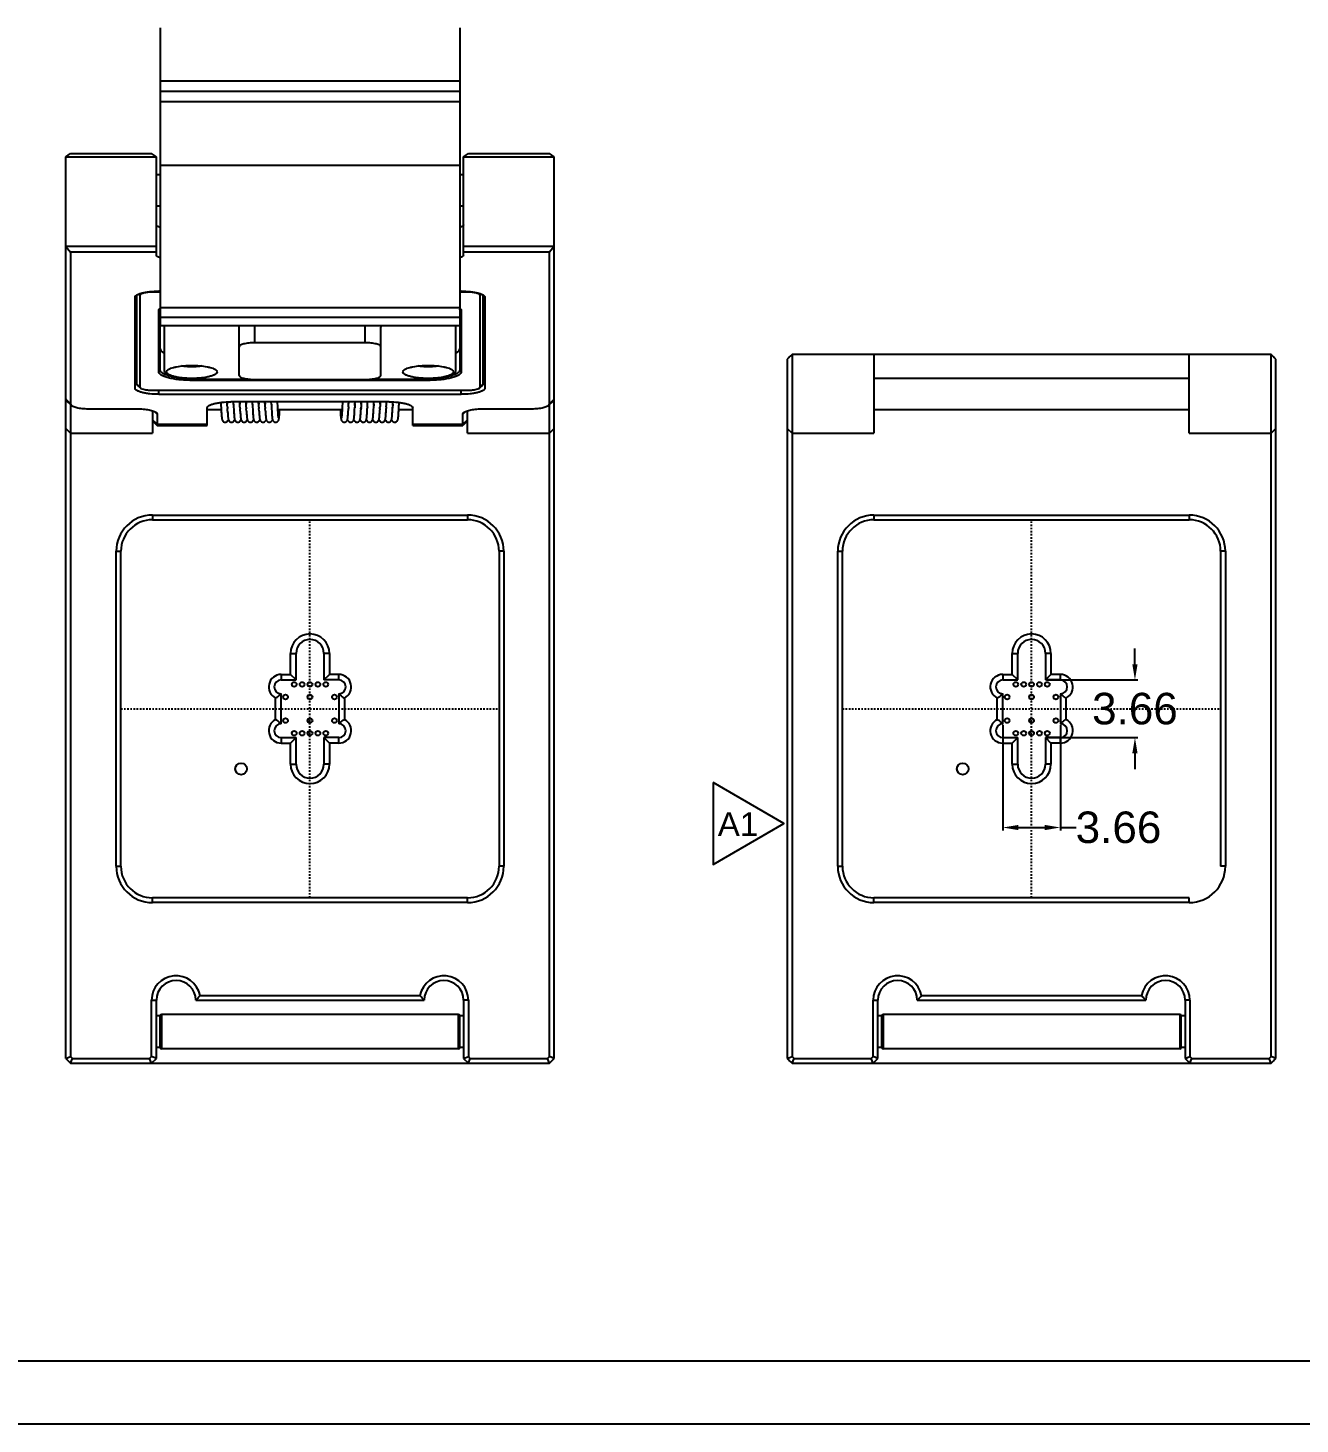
# Model space of a CAD drawing. Header units: inches. Extents: x 480 to 724, y 83 to 258.
# Drawn here: x 570.3 to 651, y 83.4 to 172 of the extents above; entities that cross this region are included whole.
import ezdxf

# ---------------------------------------------------------------- set-up
doc = ezdxf.new("R2010")
doc.units = ezdxf.units.IN
doc.header["$MEASUREMENT"] = 0
doc.linetypes.add('HIDDEN', pattern=[0.2, 0.1, -0.1])
doc.layers.add('02___PRT_ALL_AXES', color=7, linetype='Continuous')
doc.styles.get("Standard").update_dxf_attribs({"font": 'arial.ttf'})
doc.dimstyles.get("Standard").update_dxf_attribs({"dimtxt": 2, "dimasz": 1, "dimexe": 0.18, "dimexo": 0.0625, "dimgap": 0.09, "dimtad": 0, "dimtih": 1, "dimtoh": 1, "dimdsep": 46, "dimtxsty": 'Standard', "dimcen": 0, "dimadec": 0, "dimazin": 0, "dimtfac": 1, "dimtofl": 0, "dimtmove": 0, "dimatfit": 3, "dimfxl": 1, "dimtolj": 1, "dimtzin": 0, "dimarcsym": 0})

# ---------------------------------------------------------------- blocks, each defined once
blk = doc.blocks.new('*D188')
at = {"color": 0, "lineweight": -2, "transparency": 16777216}
for p, q in [((640.507, 131.633), (640.507, 132.633)), ((634.89, 130.633), (640.687, 130.633)), ((634.89, 126.973), (640.687, 126.973)), ((640.507, 125.973), (640.507, 124.973))]:
    blk.add_line(p, q, dxfattribs=at)
at = {"color": 0, "transparency": 16777216}
for points in [[(640.34, 131.633), (640.674, 131.633), (640.507, 130.633)], [(640.34, 125.973), (640.674, 125.973), (640.507, 126.973)]]:
    blk.add_solid(points, dxfattribs=at)
at = {"layer": 'Defpoints', "color": 0, "transparency": 16777216}
for p in [(634.827, 130.633), (634.827, 126.973), (640.507, 126.973)]:
    blk.add_point(p, dxfattribs=at)
at = {"color": 0, "transparency": 16777216, "insert": (640.507, 128.803), "char_height": 2, "attachment_point": 5}
blk.add_mtext('\\A1;3.66', dxfattribs=at)
blk = doc.blocks.new('*D189')
at = {"color": 0, "lineweight": -2, "transparency": 16777216}
for p, q in [((632.117, 127.79), (632.117, 121.086)), ((635.777, 127.79), (635.777, 121.086)), ((633.117, 121.266), (634.777, 121.266)), ((635.777, 121.266), (636.777, 121.266))]:
    blk.add_line(p, q, dxfattribs=at)
at = {"color": 0, "transparency": 16777216}
for points in [[(633.117, 121.432), (633.117, 121.099), (632.117, 121.266)], [(634.777, 121.432), (634.777, 121.099), (635.777, 121.266)]]:
    blk.add_solid(points, dxfattribs=at)
at = {"layer": 'Defpoints', "color": 0, "transparency": 16777216}
for p in [(632.117, 127.853), (635.777, 127.853), (635.777, 121.266)]:
    blk.add_point(p, dxfattribs=at)
at = {"color": 0, "transparency": 16777216, "insert": (639.464, 121.266), "char_height": 2, "attachment_point": 5}
blk.add_mtext('\\A1;3.66', dxfattribs=at)

msp = doc.modelspace()

# ---------------------------------------------------------------- linework, layer by layer
at = {"color": 7, "linetype": 'Continuous'}
for p, q in [((572.653, 163.86), (572.953, 164.072)), ((572.953, 164.072), (578.103, 164.072)), ((578.403, 163.86), (578.103, 164.072)), ((597.903, 163.86), (598.203, 164.072)), ((598.203, 164.072), (603.353, 164.072)), ((603.653, 163.86), (603.353, 164.072)), ((572.653, 106.603), (572.653, 163.86)), ((572.653, 163.86), (578.403, 163.86)), ((578.403, 157.612), (578.403, 163.86)), ((597.903, 157.612), (597.903, 163.86)), ((597.903, 163.86), (603.653, 163.86)), ((603.653, 106.603), (603.653, 163.86)), ((572.653, 158.161), (572.953, 157.793)), ((578.403, 158.161), (572.653, 158.161)), ((603.653, 158.161), (597.903, 158.161)), ((603.653, 158.161), (603.353, 157.793)), ((572.953, 157.793), (572.953, 148.165)), ((578.403, 157.793), (572.953, 157.793)), ((603.353, 157.793), (597.903, 157.793)), ((603.353, 148.165), (603.353, 157.793)), ((578.153, 155.258), (578.153, 155.306)), ((578.653, 155.258), (578.153, 155.258)), ((578.653, 155.322), (578.553, 155.322)), ((597.753, 155.322), (597.653, 155.322)), ((598.153, 155.258), (597.653, 155.258)), ((598.153, 155.258), (598.153, 155.306)), ((577.053, 149.162), (577.053, 154.933)), ((577.153, 155.066), (577.153, 149.431)), ((577.353, 155.051), (577.27, 155.13)), ((577.353, 155.051), (577.353, 149.238)), ((598.953, 155.051), (599.035, 155.13)), ((598.953, 149.238), (598.953, 155.051)), ((599.153, 149.431), (599.153, 155.066)), ((599.253, 154.933), (599.253, 149.162)), ((578.553, 150.203), (578.553, 154.085)), ((597.753, 154.085), (597.753, 150.203)), ((578.653, 150.3), (578.653, 153.149)), ((578.903, 153.149), (578.903, 150.258)), ((583.653, 149.973), (583.653, 153.04)), ((584.653, 152.043), (584.653, 153.149)), ((591.653, 152.043), (591.653, 153.149)), ((592.653, 149.973), (592.653, 153.04)), ((597.403, 150.258), (597.403, 153.149)), ((597.653, 153.149), (597.653, 150.3)), ((591.653, 152.043), (584.653, 152.043)), ((618.747, 151.303), (618.447, 151.003)), ((618.447, 151.003), (618.447, 106.603)), ((618.747, 151.303), (618.747, 106.727)), ((649.147, 151.303), (618.747, 151.303)), ((623.947, 151.303), (623.947, 146.303)), ((643.947, 146.303), (643.947, 151.303)), ((649.147, 106.727), (649.147, 151.303)), ((649.447, 151.003), (649.147, 151.303)), ((649.447, 106.603), (649.447, 151.003)), ((577.353, 149.238), (577.153, 149.431)), ((577.382, 149.182), (577.189, 149.361)), ((577.353, 149.238), (577.382, 149.182)), ((578.153, 149.03), (598.153, 149.03)), ((578.553, 148.773), (578.553, 149.03)), ((580.653, 149.659), (580.653, 149.747)), ((595.653, 149.659), (580.653, 149.659)), ((580.903, 149.74), (584.215, 149.74)), ((584.653, 149.714), (591.653, 149.714)), ((592.091, 149.74), (595.403, 149.74)), ((595.653, 149.659), (595.653, 149.747)), ((597.753, 148.773), (597.753, 149.03)), ((598.923, 149.182), (599.116, 149.361)), ((598.923, 149.182), (598.953, 149.238)), ((598.953, 149.238), (599.153, 149.431)), ((572.653, 148.455), (572.708, 148.351)), ((572.953, 148.165), (572.653, 148.455)), ((572.997, 148.082), (572.708, 148.351)), ((572.953, 148.165), (572.997, 148.082)), ((572.953, 148.123), (572.953, 106.727)), ((578.553, 148.773), (597.753, 148.773)), ((582.496, 148.258), (582.501, 148.142)), ((582.905, 148.047), (582.895, 148.288)), ((582.895, 148.288), (582.901, 148.148)), ((582.91, 147.951), (582.902, 148.113)), ((593.178, 148.295), (583.128, 148.295)), ((583.294, 148.295), (583.296, 148.259)), ((583.302, 148.115), (583.294, 148.295)), ((583.3, 148.153), (583.309, 147.955)), ((583.694, 148.295), (583.701, 148.143)), ((583.705, 148.042), (583.694, 148.295)), ((583.71, 147.947), (583.702, 148.117)), ((584.094, 148.295), (584.101, 148.148)), ((584.105, 148.047), (584.094, 148.295)), ((584.11, 147.951), (584.102, 148.113)), ((584.494, 148.295), (584.496, 148.259)), ((584.502, 148.115), (584.494, 148.295)), ((584.5, 148.153), (584.509, 147.955)), ((584.894, 148.295), (584.901, 148.143)), ((584.905, 148.042), (584.894, 148.295)), ((584.91, 147.947), (584.902, 148.117)), ((585.294, 148.295), (585.301, 148.148)), ((585.305, 148.047), (585.294, 148.295)), ((585.31, 147.951), (585.302, 148.113)), ((585.694, 148.295), (585.696, 148.259)), ((585.702, 148.115), (585.694, 148.295)), ((585.7, 148.153), (585.709, 147.955)), ((586.098, 148.204), (586.094, 148.295)), ((586.106, 148.035), (586.098, 148.204)), ((590.211, 148.295), (590.206, 148.186)), ((590.597, 147.967), (590.605, 148.144)), ((590.601, 148.065), (590.611, 148.295)), ((590.606, 148.167), (590.611, 148.295)), ((591.004, 148.14), (590.994, 147.904)), ((591.001, 148.058), (591.011, 148.295)), ((591.005, 148.16), (591.011, 148.295)), ((591.4, 148.051), (591.395, 147.939)), ((591.406, 148.186), (591.399, 148.017)), ((591.405, 148.152), (591.411, 148.295)), ((591.411, 148.295), (591.406, 148.186)), ((591.797, 147.967), (591.805, 148.144)), ((591.801, 148.064), (591.811, 148.295)), ((591.806, 148.167), (591.811, 148.295)), ((592.204, 148.14), (592.194, 147.904)), ((592.201, 148.058), (592.211, 148.295)), ((592.205, 148.16), (592.211, 148.295)), ((592.6, 148.051), (592.595, 147.939)), ((592.606, 148.186), (592.599, 148.017)), ((592.605, 148.152), (592.611, 148.295)), ((592.611, 148.295), (592.606, 148.186)), ((592.997, 147.967), (593.005, 148.144)), ((593.001, 148.064), (593.011, 148.295)), ((593.005, 148.167), (593.011, 148.295)), ((593.404, 148.139), (593.394, 147.903)), ((593.401, 148.057), (593.411, 148.288)), ((593.405, 148.159), (593.411, 148.288)), ((603.309, 148.082), (603.598, 148.351)), ((603.309, 148.082), (603.353, 148.165)), ((603.353, 148.165), (603.653, 148.455)), ((603.353, 106.727), (603.353, 148.123)), ((603.598, 148.351), (603.653, 148.455)), ((574.153, 147.855), (577.153, 147.855)), ((578.153, 147.729), (578.153, 146.303)), ((578.453, 146.871), (578.153, 147.161)), ((578.453, 147.518), (578.279, 147.686)), ((578.405, 147.608), (578.453, 147.518)), ((578.453, 147.518), (578.453, 146.786)), ((581.628, 146.786), (581.628, 147.906)), ((582.909, 147.953), (582.914, 147.864)), ((582.922, 147.701), (582.913, 147.879)), ((583.309, 147.955), (583.316, 147.82)), ((583.316, 147.82), (583.322, 147.704)), ((583.709, 147.956), (583.714, 147.863)), ((583.722, 147.699), (583.713, 147.881)), ((584.109, 147.953), (584.114, 147.864)), ((584.122, 147.701), (584.113, 147.879)), ((584.509, 147.955), (584.516, 147.82)), ((584.516, 147.82), (584.522, 147.704)), ((584.909, 147.956), (584.914, 147.863)), ((584.922, 147.699), (584.913, 147.881)), ((585.309, 147.953), (585.314, 147.864)), ((585.322, 147.701), (585.313, 147.879)), ((585.709, 147.956), (585.716, 147.82)), ((585.716, 147.82), (585.722, 147.704)), ((586.113, 147.881), (586.106, 148.035)), ((590.075, 147.803), (590.08, 147.692)), ((590.588, 147.79), (590.592, 147.872)), ((590.597, 147.983), (590.592, 147.872)), ((590.988, 147.786), (590.996, 147.961)), ((591.351, 147.262), (591.354, 147.293)), ((591.392, 147.865), (591.388, 147.781)), ((591.39, 147.841), (591.396, 147.955)), ((591.788, 147.79), (591.792, 147.872)), ((591.797, 147.982), (591.792, 147.872)), ((592.188, 147.786), (592.196, 147.961)), ((592.551, 147.262), (592.554, 147.293)), ((592.592, 147.865), (592.588, 147.781)), ((592.59, 147.841), (592.596, 147.955)), ((592.988, 147.79), (592.992, 147.872)), ((592.997, 147.982), (592.992, 147.872)), ((593.388, 147.786), (593.396, 147.961)), ((594.678, 146.786), (594.678, 147.906)), ((597.853, 147.518), (598.027, 147.686)), ((597.853, 147.518), (597.9, 147.608)), ((597.853, 146.786), (597.853, 147.518)), ((597.853, 146.871), (598.153, 147.161)), ((598.153, 146.303), (598.153, 147.729)), ((599.153, 147.855), (602.153, 147.855)), ((572.653, 146.603), (572.953, 146.303)), ((572.953, 146.303), (578.153, 146.303)), ((578.153, 147.086), (578.453, 146.786)), ((578.453, 146.871), (581.628, 146.871)), ((578.453, 146.786), (581.628, 146.786)), ((594.678, 146.871), (597.853, 146.871)), ((594.678, 146.786), (597.853, 146.786)), ((598.153, 147.086), (597.853, 146.786)), ((598.153, 146.303), (603.353, 146.303)), ((603.653, 146.603), (603.353, 146.303)), ((618.447, 146.603), (618.747, 146.303)), ((618.747, 146.303), (623.947, 146.303)), ((643.947, 146.303), (649.147, 146.303)), ((649.447, 146.603), (649.147, 146.303)), ((578.153, 141.103), (578.153, 140.803)), ((578.153, 141.103), (598.153, 141.103)), ((598.153, 141.103), (598.153, 140.803)), ((623.947, 141.103), (623.947, 140.803)), ((623.947, 141.103), (643.947, 141.103)), ((643.947, 141.103), (643.947, 140.803)), ((578.153, 140.803), (598.153, 140.803)), ((623.947, 140.803), (643.947, 140.803)), ((575.853, 118.803), (575.853, 138.803)), ((575.853, 138.803), (576.153, 138.803)), ((576.153, 118.803), (576.153, 138.803)), ((600.453, 138.803), (600.153, 138.803)), ((600.153, 138.803), (600.153, 118.803)), ((600.453, 138.803), (600.453, 118.803)), ((621.647, 118.803), (621.647, 138.803)), ((621.647, 138.803), (621.947, 138.803)), ((621.947, 118.803), (621.947, 138.803)), ((646.247, 138.803), (645.947, 138.803)), ((645.947, 138.803), (645.947, 118.803)), ((646.247, 138.803), (646.247, 118.803)), ((586.921, 130.985), (586.921, 132.322)), ((586.921, 132.322), (587.273, 132.322)), ((587.273, 130.633), (587.273, 132.322)), ((589.033, 132.322), (589.033, 130.633)), ((589.384, 132.322), (589.033, 132.322)), ((589.384, 132.322), (589.384, 130.985)), ((632.716, 130.985), (632.716, 132.322)), ((632.716, 132.322), (633.068, 132.322)), ((633.068, 130.633), (633.068, 132.322)), ((634.827, 132.322), (634.827, 130.633)), ((635.179, 132.322), (634.827, 132.322)), ((635.179, 132.322), (635.179, 130.985)), ((586.323, 130.985), (586.323, 130.633)), ((586.323, 130.985), (586.921, 130.985)), ((586.323, 130.633), (587.273, 130.633)), ((587.273, 130.633), (586.921, 130.985)), ((589.033, 130.633), (589.384, 130.985)), ((589.983, 130.633), (589.033, 130.633)), ((589.983, 130.985), (589.384, 130.985)), ((589.983, 130.633), (589.983, 130.985)), ((632.117, 130.985), (632.117, 130.633)), ((632.117, 130.985), (632.716, 130.985)), ((632.117, 130.633), (633.068, 130.633)), ((633.068, 130.633), (632.716, 130.985)), ((634.827, 130.633), (635.179, 130.985)), ((635.777, 130.633), (634.827, 130.633)), ((635.777, 130.985), (635.179, 130.985)), ((635.777, 130.633), (635.777, 130.985)), ((585.971, 128.122), (585.971, 129.484)), ((586.323, 127.853), (586.323, 129.753)), ((589.983, 129.753), (589.983, 127.853)), ((590.335, 129.484), (590.335, 128.122)), ((631.765, 128.122), (631.765, 129.484)), ((632.117, 127.853), (632.117, 129.753)), ((635.777, 129.753), (635.777, 127.853)), ((636.129, 129.484), (636.129, 128.122)), ((586.323, 126.973), (586.323, 126.621)), ((586.323, 126.973), (587.273, 126.973)), ((587.273, 126.973), (586.921, 126.621)), ((587.273, 125.284), (587.273, 126.973)), ((589.983, 126.973), (589.033, 126.973)), ((589.033, 126.973), (589.384, 126.621)), ((589.033, 126.973), (589.033, 125.284)), ((589.983, 126.621), (589.983, 126.973)), ((632.117, 126.973), (632.117, 126.621)), ((632.117, 126.973), (633.068, 126.973)), ((633.068, 126.973), (632.716, 126.621)), ((633.068, 125.284), (633.068, 126.973)), ((635.777, 126.973), (634.827, 126.973)), ((634.827, 126.973), (635.179, 126.621)), ((634.827, 126.973), (634.827, 125.284)), ((635.777, 126.621), (635.777, 126.973)), ((586.323, 126.621), (586.921, 126.621)), ((586.921, 125.284), (586.921, 126.621)), ((589.983, 126.621), (589.384, 126.621)), ((589.384, 126.621), (589.384, 125.284)), ((632.117, 126.621), (632.716, 126.621)), ((632.716, 125.284), (632.716, 126.621)), ((635.777, 126.621), (635.179, 126.621)), ((635.179, 126.621), (635.179, 125.284)), ((586.921, 125.284), (587.273, 125.284)), ((589.384, 125.284), (589.033, 125.284)), ((632.716, 125.284), (633.068, 125.284)), ((635.179, 125.284), (634.827, 125.284)), ((575.853, 118.803), (576.153, 118.803)), ((600.453, 118.803), (600.153, 118.803)), ((621.647, 118.803), (621.947, 118.803)), ((646.247, 118.803), (645.947, 118.803)), ((598.153, 116.803), (578.153, 116.803)), ((578.153, 116.503), (578.153, 116.803)), ((598.153, 116.503), (578.153, 116.503)), ((598.153, 116.503), (598.153, 116.803)), ((643.947, 116.803), (623.947, 116.803)), ((623.947, 116.503), (623.947, 116.803)), ((643.947, 116.503), (623.947, 116.503)), ((643.947, 116.503), (643.947, 116.803)), ((578.103, 110.303), (578.403, 110.303)), ((578.103, 106.727), (578.103, 110.303)), ((578.403, 106.603), (578.403, 110.303)), ((580.903, 110.303), (595.403, 110.303)), ((581.173, 110.603), (595.132, 110.603)), ((598.203, 110.303), (597.903, 110.303)), ((597.903, 110.303), (597.903, 106.603)), ((598.203, 110.303), (598.203, 106.727)), ((623.897, 110.303), (624.197, 110.303)), ((623.897, 106.727), (623.897, 110.303)), ((624.197, 106.603), (624.197, 110.303)), ((626.697, 110.303), (641.197, 110.303)), ((626.968, 110.603), (640.927, 110.603)), ((643.997, 110.303), (643.697, 110.303)), ((643.697, 110.303), (643.697, 106.603)), ((643.997, 110.303), (643.997, 106.727)), ((578.653, 107.308), (578.653, 109.284)), ((578.753, 107.203), (578.753, 109.403)), ((597.553, 109.403), (597.553, 107.203)), ((597.653, 107.303), (597.653, 109.303)), ((624.447, 107.308), (624.447, 109.284)), ((624.547, 107.203), (624.547, 109.403)), ((643.347, 109.403), (643.347, 107.203)), ((643.447, 107.303), (643.447, 109.303)), ((572.653, 106.603), (572.953, 106.727)), ((572.653, 106.603), (572.953, 106.303)), ((572.953, 106.727), (573.077, 106.603)), ((572.953, 106.303), (573.077, 106.603)), ((573.077, 106.603), (577.978, 106.603)), ((577.978, 106.603), (578.103, 106.727)), ((578.103, 106.303), (577.978, 106.603)), ((578.403, 106.603), (578.103, 106.727)), ((578.103, 106.303), (578.403, 106.603)), ((597.903, 106.603), (598.203, 106.727)), ((597.903, 106.603), (598.203, 106.303)), ((598.203, 106.727), (598.327, 106.603)), ((598.203, 106.303), (598.327, 106.603)), ((598.327, 106.603), (603.228, 106.603)), ((603.228, 106.603), (603.353, 106.727)), ((603.353, 106.303), (603.228, 106.603)), ((603.653, 106.603), (603.353, 106.727)), ((603.353, 106.303), (603.653, 106.603)), ((618.447, 106.603), (618.747, 106.727)), ((618.447, 106.603), (618.747, 106.303)), ((618.747, 106.727), (618.872, 106.603)), ((618.747, 106.303), (618.872, 106.603)), ((618.872, 106.603), (623.773, 106.603)), ((623.773, 106.603), (623.897, 106.727)), ((623.897, 106.303), (623.773, 106.603)), ((624.197, 106.603), (623.897, 106.727)), ((623.897, 106.303), (624.197, 106.603)), ((643.697, 106.603), (643.997, 106.727)), ((643.697, 106.603), (643.997, 106.303)), ((643.997, 106.727), (644.122, 106.603)), ((643.997, 106.303), (644.122, 106.603)), ((644.122, 106.603), (649.023, 106.603)), ((649.023, 106.603), (649.147, 106.727)), ((649.147, 106.303), (649.023, 106.603)), ((649.447, 106.603), (649.147, 106.727)), ((649.147, 106.303), (649.447, 106.603)), ((572.953, 106.303), (603.353, 106.303)), ((618.747, 106.303), (649.147, 106.303))]:
    msp.add_line(p, q, dxfattribs=at)
at = {"color": 1, "linetype": 'HIDDEN'}
for p, q in [((588.153, 116.803), (588.153, 140.803)), ((633.947, 116.803), (633.947, 140.803)), ((576.153, 128.803), (600.153, 128.803)), ((621.947, 128.803), (645.947, 128.803))]:
    msp.add_line(p, q, dxfattribs=at)
for points in [[(724.241, 83.387), (480.45, 83.387), (480.45, 257.813), (724.241, 257.813)], [(720.241, 87.387), (484.45, 87.387), (484.45, 253.813), (720.241, 253.813)]]:
    msp.add_lwpolyline(points, close=True)
at = {"color": 7, "linetype": 'Continuous'}
for points in [[(582.501, 148.142), (582.505, 148.042), (582.51, 147.947), (582.514, 147.858), (582.518, 147.775), (582.522, 147.699), (582.526, 147.629), (582.53, 147.565), (582.534, 147.506), (582.537, 147.454), (582.541, 147.406), (582.544, 147.364), (582.548, 147.326), (582.551, 147.292), (582.555, 147.261), (582.559, 147.234), (582.563, 147.21), (582.567, 147.187), (582.573, 147.164), (582.581, 147.139), (582.597, 147.105), (582.628, 147.065), (582.674, 147.029), (582.732, 147.007), (582.774, 147.003)], [(590.206, 148.186), (590.199, 148.018), (590.195, 147.939), (590.192, 147.865), (590.188, 147.795), (590.185, 147.729), (590.181, 147.668), (590.178, 147.611), (590.175, 147.558), (590.172, 147.511), (590.168, 147.468), (590.165, 147.429), (590.163, 147.395), (590.16, 147.364), (590.157, 147.338), (590.155, 147.316), (590.152, 147.298), (590.15, 147.284), (590.149, 147.275), (590.148, 147.275)], [(593.532, 147.003), (593.574, 147.007), (593.632, 147.03), (593.678, 147.065), (593.708, 147.106), (593.725, 147.139), (593.733, 147.165), (593.739, 147.188), (593.743, 147.21), (593.747, 147.235), (593.751, 147.262), (593.754, 147.293), (593.758, 147.327), (593.761, 147.366), (593.765, 147.409), (593.768, 147.457), (593.772, 147.51), (593.776, 147.569), (593.779, 147.633), (593.783, 147.704), (593.788, 147.781), (593.792, 147.865), (593.796, 147.955), (593.8, 148.051), (593.805, 148.152), (593.809, 148.258)], [(582.774, 147.003), (582.814, 147.007), (582.873, 147.029), (582.918, 147.064), (582.949, 147.103), (582.966, 147.137), (582.974, 147.161)], [(582.922, 147.701), (582.926, 147.63), (582.93, 147.566), (582.934, 147.508), (582.937, 147.455), (582.941, 147.407), (582.944, 147.364), (582.948, 147.326), (582.951, 147.292)], [(582.951, 147.292), (582.955, 147.261), (582.959, 147.234), (582.962, 147.21), (582.967, 147.187), (582.972, 147.165), (582.981, 147.139), (582.997, 147.105), (583.028, 147.065), (583.074, 147.029), (583.132, 147.007), (583.174, 147.003)], [(583.174, 147.003), (583.214, 147.007), (583.273, 147.029), (583.319, 147.064), (583.349, 147.104), (583.366, 147.138), (583.374, 147.161)], [(583.322, 147.704), (583.326, 147.632), (583.33, 147.568), (583.334, 147.509), (583.337, 147.456), (583.341, 147.408), (583.344, 147.365), (583.348, 147.326), (583.351, 147.292)], [(583.351, 147.292), (583.355, 147.262), (583.359, 147.234), (583.362, 147.21), (583.367, 147.187), (583.372, 147.165), (583.381, 147.139), (583.397, 147.105), (583.428, 147.065), (583.474, 147.03), (583.532, 147.007), (583.574, 147.003)], [(583.574, 147.003), (583.614, 147.007), (583.673, 147.029), (583.719, 147.064), (583.75, 147.104), (583.766, 147.138), (583.774, 147.161)], [(583.722, 147.699), (583.726, 147.629), (583.73, 147.565), (583.734, 147.506), (583.737, 147.454), (583.741, 147.406), (583.744, 147.364), (583.748, 147.326), (583.751, 147.292)], [(583.751, 147.292), (583.755, 147.261), (583.759, 147.234), (583.763, 147.21), (583.767, 147.187), (583.773, 147.164), (583.781, 147.139), (583.797, 147.105), (583.828, 147.065), (583.874, 147.029), (583.932, 147.007), (583.974, 147.003)], [(583.974, 147.003), (584.014, 147.007), (584.073, 147.029), (584.118, 147.064), (584.149, 147.103), (584.166, 147.137), (584.174, 147.161)], [(584.122, 147.701), (584.126, 147.631), (584.13, 147.566), (584.134, 147.508), (584.137, 147.455), (584.141, 147.407), (584.144, 147.364), (584.148, 147.326), (584.151, 147.292)], [(584.151, 147.292), (584.155, 147.261), (584.159, 147.234), (584.162, 147.21), (584.167, 147.187), (584.172, 147.165), (584.181, 147.139), (584.197, 147.105), (584.228, 147.065), (584.274, 147.029), (584.332, 147.007), (584.374, 147.003)], [(584.374, 147.003), (584.414, 147.007), (584.473, 147.029), (584.519, 147.064), (584.549, 147.104), (584.566, 147.138), (584.574, 147.161)], [(584.522, 147.704), (584.526, 147.632), (584.53, 147.568), (584.534, 147.509), (584.537, 147.456), (584.541, 147.408), (584.544, 147.365), (584.548, 147.326), (584.551, 147.292)], [(584.551, 147.292), (584.555, 147.262), (584.559, 147.234), (584.562, 147.21), (584.567, 147.187), (584.572, 147.165), (584.581, 147.139), (584.597, 147.105), (584.628, 147.065), (584.674, 147.03), (584.732, 147.007), (584.774, 147.003)], [(584.774, 147.003), (584.814, 147.007), (584.873, 147.029), (584.919, 147.064), (584.95, 147.104), (584.966, 147.138), (584.974, 147.161)], [(584.922, 147.699), (584.926, 147.629), (584.93, 147.565), (584.934, 147.506), (584.937, 147.454), (584.941, 147.406), (584.944, 147.364), (584.948, 147.326), (584.951, 147.292)], [(584.951, 147.292), (584.955, 147.261), (584.959, 147.234), (584.963, 147.21), (584.967, 147.187), (584.973, 147.164), (584.981, 147.139), (584.997, 147.105), (585.028, 147.065), (585.074, 147.029), (585.132, 147.007), (585.174, 147.003)], [(585.174, 147.003), (585.214, 147.007), (585.273, 147.029), (585.318, 147.064), (585.349, 147.103), (585.366, 147.137), (585.374, 147.161)], [(585.322, 147.701), (585.326, 147.631), (585.33, 147.566), (585.334, 147.508), (585.337, 147.455), (585.341, 147.407), (585.344, 147.364), (585.348, 147.326), (585.351, 147.292)], [(585.351, 147.292), (585.355, 147.261), (585.359, 147.234), (585.362, 147.21), (585.367, 147.187), (585.372, 147.165), (585.381, 147.139), (585.397, 147.105), (585.428, 147.065), (585.474, 147.029), (585.532, 147.007), (585.574, 147.003)], [(585.574, 147.003), (585.614, 147.007), (585.673, 147.029), (585.719, 147.064), (585.749, 147.104), (585.766, 147.138), (585.774, 147.161)], [(585.722, 147.704), (585.726, 147.633), (585.73, 147.568), (585.734, 147.509), (585.737, 147.456), (585.741, 147.408), (585.744, 147.365), (585.748, 147.326), (585.751, 147.292)], [(585.751, 147.292), (585.755, 147.262), (585.759, 147.234), (585.762, 147.21), (585.767, 147.187), (585.772, 147.165), (585.781, 147.139), (585.797, 147.105), (585.828, 147.065), (585.874, 147.03), (585.932, 147.007), (585.974, 147.003)], [(585.974, 147.003), (586.014, 147.007), (586.073, 147.029), (586.119, 147.064), (586.15, 147.104), (586.166, 147.138), (586.175, 147.164), (586.181, 147.187), (586.185, 147.21), (586.189, 147.235), (586.193, 147.263), (586.196, 147.294), (586.2, 147.329), (586.203, 147.367), (586.207, 147.41), (586.21, 147.457), (586.214, 147.509), (586.218, 147.565), (586.221, 147.625), (586.225, 147.69), (586.231, 147.803)], [(586.157, 147.272), (586.157, 147.272), (586.157, 147.275), (586.155, 147.285), (586.153, 147.299), (586.151, 147.318), (586.148, 147.341), (586.145, 147.368), (586.142, 147.4), (586.139, 147.436), (586.136, 147.476), (586.133, 147.521), (586.13, 147.57), (586.127, 147.624), (586.123, 147.682), (586.12, 147.744), (586.116, 147.811), (586.113, 147.881)], [(590.08, 147.692), (590.084, 147.623), (590.088, 147.559), (590.092, 147.501), (590.096, 147.449), (590.099, 147.401), (590.103, 147.359), (590.106, 147.321), (590.11, 147.288), (590.113, 147.258), (590.117, 147.231), (590.121, 147.207), (590.125, 147.184), (590.131, 147.161), (590.14, 147.135), (590.158, 147.101), (590.189, 147.062), (590.234, 147.028), (590.292, 147.007), (590.332, 147.003)], [(590.332, 147.003), (590.374, 147.007), (590.432, 147.03), (590.478, 147.066), (590.509, 147.106), (590.525, 147.14), (590.533, 147.165), (590.539, 147.188), (590.543, 147.211), (590.547, 147.236), (590.551, 147.263), (590.554, 147.294)], [(590.532, 147.161), (590.539, 147.138), (590.556, 147.104), (590.587, 147.064), (590.632, 147.029), (590.691, 147.007), (590.732, 147.003)], [(590.554, 147.294), (590.558, 147.329), (590.561, 147.368), (590.565, 147.411), (590.568, 147.46), (590.572, 147.514), (590.576, 147.573), (590.58, 147.639), (590.584, 147.712), (590.588, 147.79)], [(590.732, 147.003), (590.774, 147.007), (590.832, 147.03), (590.878, 147.066), (590.909, 147.106), (590.925, 147.139), (590.933, 147.165), (590.939, 147.188), (590.943, 147.211), (590.947, 147.235), (590.951, 147.263), (590.954, 147.294)], [(590.932, 147.16), (590.94, 147.136), (590.957, 147.102), (590.988, 147.062), (591.034, 147.028), (591.092, 147.007), (591.132, 147.003)], [(590.954, 147.294), (590.958, 147.328), (590.961, 147.367), (590.965, 147.41), (590.968, 147.458), (590.972, 147.512), (590.976, 147.571), (590.98, 147.636), (590.984, 147.708), (590.988, 147.786)], [(591.132, 147.003), (591.174, 147.007), (591.232, 147.03), (591.278, 147.065), (591.308, 147.106), (591.325, 147.139), (591.333, 147.165), (591.339, 147.188), (591.343, 147.21), (591.347, 147.235), (591.351, 147.262)], [(591.332, 147.16), (591.34, 147.135), (591.358, 147.101), (591.389, 147.062), (591.435, 147.028), (591.492, 147.007), (591.532, 147.003)], [(591.354, 147.293), (591.358, 147.327), (591.361, 147.366), (591.365, 147.409), (591.368, 147.457), (591.372, 147.51), (591.376, 147.569), (591.379, 147.633), (591.383, 147.704), (591.388, 147.781)], [(591.532, 147.003), (591.574, 147.007), (591.632, 147.03), (591.678, 147.066), (591.709, 147.106), (591.725, 147.14), (591.733, 147.165), (591.739, 147.188), (591.743, 147.211), (591.747, 147.236), (591.751, 147.263), (591.754, 147.294)], [(591.732, 147.161), (591.739, 147.138), (591.756, 147.104), (591.787, 147.064), (591.832, 147.029), (591.891, 147.007), (591.932, 147.003)], [(591.754, 147.294), (591.758, 147.329), (591.761, 147.368), (591.765, 147.411), (591.768, 147.46), (591.772, 147.514), (591.776, 147.573), (591.78, 147.639), (591.784, 147.711), (591.788, 147.79)], [(591.932, 147.003), (591.974, 147.007), (592.032, 147.03), (592.078, 147.066), (592.109, 147.106), (592.125, 147.139), (592.133, 147.165), (592.139, 147.188), (592.143, 147.211), (592.147, 147.235), (592.151, 147.263), (592.154, 147.294)], [(592.132, 147.16), (592.14, 147.136), (592.157, 147.102), (592.188, 147.062), (592.234, 147.028), (592.292, 147.007), (592.332, 147.003)], [(592.154, 147.294), (592.158, 147.328), (592.161, 147.367), (592.165, 147.41), (592.168, 147.458), (592.172, 147.512), (592.176, 147.571), (592.18, 147.636), (592.184, 147.708), (592.188, 147.786)], [(592.332, 147.003), (592.374, 147.007), (592.432, 147.03), (592.478, 147.065), (592.508, 147.106), (592.525, 147.139), (592.533, 147.165), (592.539, 147.188), (592.543, 147.21), (592.547, 147.235), (592.551, 147.262)], [(592.532, 147.16), (592.54, 147.135), (592.558, 147.101), (592.589, 147.062), (592.635, 147.028), (592.692, 147.007), (592.732, 147.003)], [(592.554, 147.293), (592.558, 147.327), (592.561, 147.366), (592.565, 147.409), (592.568, 147.457), (592.572, 147.51), (592.576, 147.569), (592.579, 147.633), (592.583, 147.704), (592.588, 147.781)], [(592.732, 147.003), (592.774, 147.007), (592.832, 147.03), (592.878, 147.066), (592.909, 147.106), (592.925, 147.14), (592.933, 147.165), (592.939, 147.188), (592.943, 147.211), (592.947, 147.236), (592.951, 147.263), (592.954, 147.294)], [(592.932, 147.161), (592.939, 147.138), (592.956, 147.104), (592.987, 147.064), (593.032, 147.029), (593.091, 147.007), (593.132, 147.003)], [(592.954, 147.294), (592.958, 147.329), (592.961, 147.368), (592.965, 147.411), (592.968, 147.46), (592.972, 147.514), (592.976, 147.573), (592.98, 147.639), (592.984, 147.711), (592.988, 147.79)], [(593.132, 147.003), (593.174, 147.007), (593.232, 147.03), (593.278, 147.066), (593.309, 147.106), (593.325, 147.139), (593.333, 147.165), (593.339, 147.188), (593.343, 147.211), (593.347, 147.235), (593.351, 147.263), (593.354, 147.294)], [(593.332, 147.16), (593.34, 147.136), (593.357, 147.102), (593.388, 147.062), (593.434, 147.028), (593.492, 147.007), (593.532, 147.003)], [(593.354, 147.294), (593.358, 147.328), (593.361, 147.367), (593.365, 147.41), (593.368, 147.458), (593.372, 147.512), (593.376, 147.571), (593.38, 147.636), (593.384, 147.708), (593.388, 147.786)]]:
    msp.add_lwpolyline(points, dxfattribs=at)
at = {"color": 1}
msp.add_lwpolyline([(613.731, 124.124), (613.731, 118.928), (618.231, 121.526)], close=True, dxfattribs=at)
for centre in [(587.153, 130.353), (587.653, 130.353), (588.153, 130.353), (588.653, 130.353), (589.153, 130.353), (632.947, 130.353), (633.447, 130.353), (633.947, 130.353), (634.447, 130.353), (634.947, 130.353), (586.603, 129.553), (588.153, 129.553), (589.703, 129.553), (632.397, 129.553), (633.947, 129.553), (635.497, 129.553), (586.603, 128.053), (588.153, 128.053), (589.703, 128.053), (632.397, 128.053), (633.947, 128.053), (635.497, 128.053), (587.153, 127.253), (587.653, 127.253), (588.153, 127.253), (588.653, 127.253), (589.153, 127.253), (632.947, 127.253), (633.447, 127.253), (633.947, 127.253), (634.447, 127.253), (634.947, 127.253)]:
    msp.add_circle(centre, 0.15)
at = {"color": 7, "linetype": 'Continuous'}
for centre, radius, start, end in [((618.947, 150.803), 0.5, 126, 144), ((648.947, 150.803), 0.5, 36, 54), ((578.153, 138.803), 2.3, 90, 180), ((598.153, 138.803), 2.3, 0, 90), ((623.947, 138.803), 2.3, 90, 180), ((643.947, 138.803), 2.3, 0, 90), ((578.153, 138.803), 2, 90, 180), ((598.153, 138.803), 2, 0, 90), ((623.947, 138.803), 2, 90, 180), ((643.947, 138.803), 2, 0, 90), ((588.153, 132.322), 1.232, 0, 180), ((588.153, 132.322), 0.88, 0, 180), ((633.947, 132.322), 1.232, 0, 180), ((633.947, 132.322), 0.88, 0, 180), ((586.323, 130.193), 0.792, 90, 243.6122), ((586.323, 130.193), 0.44, 90, 270), ((589.983, 130.193), 0.792, 296.3878, 90), ((589.983, 130.193), 0.44, 270, 90), ((632.117, 130.193), 0.792, 90, 243.6122), ((632.117, 130.193), 0.44, 90, 270), ((635.777, 130.193), 0.792, 296.3878, 90), ((635.777, 130.193), 0.44, 270, 90), ((586.323, 127.413), 0.792, 116.3878, 270), ((586.323, 127.413), 0.44, 90, 270), ((589.983, 127.413), 0.792, 270, 63.6122), ((589.983, 127.413), 0.44, 270, 90), ((632.117, 127.413), 0.792, 116.3878, 270), ((632.117, 127.413), 0.44, 90, 270), ((635.777, 127.413), 0.792, 270, 63.6122), ((635.777, 127.413), 0.44, 270, 90), ((588.153, 125.284), 1.232, 180, 0), ((588.153, 125.284), 0.88, 180, 0), ((633.947, 125.284), 1.232, 180, 0), ((633.947, 125.284), 0.88, 180, 0), ((578.153, 118.803), 2.3, 180, 270), ((578.153, 118.803), 2, 180, 270), ((598.153, 118.803), 2.3, 270, 0), ((598.153, 118.803), 2, 270, 0), ((623.947, 118.803), 2.3, 180, 270), ((623.947, 118.803), 2, 180, 270), ((643.947, 118.803), 2.3, 270, 0), ((579.653, 110.303), 1.55, 11.15994, 180), ((596.653, 110.303), 1.55, 0, 168.84006), ((625.447, 110.303), 1.55, 11.15994, 180), ((642.447, 110.303), 1.55, 0, 168.84006), ((579.653, 110.303), 1.25, 0, 180), ((596.653, 110.303), 1.25, 0, 180), ((625.447, 110.303), 1.25, 0, 180), ((642.447, 110.303), 1.25, 0, 180), ((578.753, 109.303), 0.1, 90, 180), ((597.553, 109.303), 0.1, 0, 90), ((624.547, 109.303), 0.1, 90, 180), ((643.347, 109.303), 0.1, 0, 90), ((578.753, 107.303), 0.1, 180, 270), ((597.553, 107.303), 0.1, 270, 0), ((624.547, 107.303), 0.1, 180, 270), ((643.347, 107.303), 0.1, 270, 0), ((573.153, 106.803), 0.5, 216, 234), ((603.153, 106.803), 0.5, 306, 324), ((618.947, 106.803), 0.5, 216, 234), ((648.947, 106.803), 0.5, 306, 324)]:
    msp.add_arc(centre, radius, start, end, dxfattribs=at)
for points, knots in [([(578.645, 159.375), (578.61, 159.386), (578.547, 159.408), (578.458, 159.452), (578.403, 159.507), (578.403, 159.544)], [0, 0, 0, 0, 0.358839, 0.642198, 1, 1, 1, 1]), ([(597.903, 159.544), (597.903, 159.507), (597.847, 159.452), (597.758, 159.408), (597.696, 159.386), (597.66, 159.375)], [0, 0, 0, 0, 0.357802, 0.641161, 1, 1, 1, 1]), ([(578.645, 157.443), (578.61, 157.454), (578.547, 157.476), (578.458, 157.52), (578.403, 157.576), (578.403, 157.612)], [0, 0, 0, 0, 0.358839, 0.642198, 1, 1, 1, 1]), ([(597.903, 157.612), (597.903, 157.576), (597.847, 157.52), (597.758, 157.476), (597.696, 157.454), (597.66, 157.443)], [0, 0, 0, 0, 0.357802, 0.641161, 1, 1, 1, 1]), ([(577.053, 154.933), (577.053, 154.996), (577.134, 155.067), (577.232, 155.119), (577.34, 155.165), (577.503, 155.214), (577.729, 155.261), (578.082, 155.308), (578.361, 155.322), (578.553, 155.322)], [0, 0, 0, 0, 0.116668, 0.161335, 0.212661, 0.334445, 0.479131, 0.642118, 1, 1, 1, 1]), ([(578.153, 155.258), (578.051, 155.258), (577.902, 155.251), (577.713, 155.225), (577.593, 155.201), (577.493, 155.17), (577.409, 155.133), (577.353, 155.084), (577.353, 155.051)], [0, 0, 0, 0, 0.357936, 0.520918, 0.665627, 0.787422, 0.883312, 1, 1, 1, 1]), ([(597.753, 155.322), (597.944, 155.322), (598.224, 155.308), (598.577, 155.261), (598.802, 155.214), (598.965, 155.165), (599.073, 155.119), (599.171, 155.067), (599.253, 154.996), (599.253, 154.933)], [0, 0, 0, 0, 0.357882, 0.520869, 0.665555, 0.787339, 0.838665, 0.883332, 1, 1, 1, 1]), ([(598.953, 155.051), (598.953, 155.084), (598.896, 155.133), (598.812, 155.17), (598.712, 155.201), (598.592, 155.225), (598.404, 155.251), (598.255, 155.258), (598.153, 155.258)], [0, 0, 0, 0, 0.116688, 0.212578, 0.334373, 0.479082, 0.642064, 1, 1, 1, 1]), ([(578.553, 154.085), (578.553, 154.108), (578.566, 154.158), (578.597, 154.198), (578.615, 154.217)], [0, 0, 0, 0, 0.458565, 1, 1, 1, 1]), ([(578.553, 154.085), (578.578, 154.085), (578.631, 154.105), (578.653, 154.157), (578.653, 154.182)], [0, 0, 0, 0, 0.506127, 1, 1, 1, 1]), ([(578.615, 154.217), (578.618, 154.219), (578.626, 154.228), (578.636, 154.237), (578.643, 154.243)], [0, 0, 0, 0, 0.241816, 1, 1, 1, 1]), ([(597.753, 154.085), (597.727, 154.085), (597.675, 154.105), (597.653, 154.157), (597.653, 154.182)], [0, 0, 0, 0, 0.506127, 1, 1, 1, 1]), ([(597.662, 154.243), (597.665, 154.241), (597.674, 154.232), (597.683, 154.224), (597.69, 154.217)], [0, 0, 0, 0, 0.25836, 1, 1, 1, 1]), ([(597.69, 154.217), (597.709, 154.198), (597.74, 154.158), (597.753, 154.108), (597.753, 154.085)], [0, 0, 0, 0, 0.541435, 1, 1, 1, 1]), ([(583.653, 153.04), (583.653, 153.05), (583.659, 153.077), (583.692, 153.116), (583.725, 153.138), (583.745, 153.149)], [0, 0, 0, 0, 0.192409, 0.538539, 1, 1, 1, 1]), ([(592.56, 153.149), (592.574, 153.141), (592.603, 153.123), (592.64, 153.088), (592.653, 153.055), (592.653, 153.04)], [0, 0, 0, 0, 0.322501, 0.704063, 1, 1, 1, 1]), ([(578.653, 151.652), (578.653, 151.63), (578.666, 151.582), (578.716, 151.517), (578.794, 151.457), (578.858, 151.422), (578.894, 151.405)], [0, 0, 0, 0, 0.182575, 0.398891, 0.66865, 1, 1, 1, 1]), ([(584.653, 152.043), (584.588, 152.043), (584.46, 152.04), (584.274, 152.026), (584.103, 152.003), (583.953, 151.972), (583.844, 151.939), (583.772, 151.908), (583.707, 151.874), (583.653, 151.826), (583.653, 151.785)], [0, 0, 0, 0, 0.18222, 0.357963, 0.520929, 0.665597, 0.787365, 0.838685, 0.883346, 1, 1, 1, 1]), ([(592.653, 151.785), (592.653, 151.826), (592.598, 151.874), (592.533, 151.908), (592.461, 151.939), (592.352, 151.972), (592.202, 152.003), (592.031, 152.026), (591.846, 152.04), (591.718, 152.043), (591.653, 152.043)], [0, 0, 0, 0, 0.116654, 0.161315, 0.212635, 0.334403, 0.479071, 0.642037, 0.81778, 1, 1, 1, 1]), ([(597.411, 151.405), (597.447, 151.422), (597.511, 151.457), (597.589, 151.517), (597.64, 151.582), (597.653, 151.63), (597.653, 151.652)], [0, 0, 0, 0, 0.33135, 0.601109, 0.817425, 1, 1, 1, 1]), ([(577.053, 151.456), (577.053, 151.432), (577.075, 151.377), (577.118, 151.341), (577.144, 151.322)], [0, 0, 0, 0, 0.430139, 1, 1, 1, 1]), ([(577.053, 151.094), (577.053, 151.07), (577.075, 151.015), (577.118, 150.978), (577.144, 150.96)], [0, 0, 0, 0, 0.430139, 1, 1, 1, 1]), ([(599.161, 151.322), (599.187, 151.341), (599.231, 151.377), (599.253, 151.432), (599.253, 151.456)], [0, 0, 0, 0, 0.569861, 1, 1, 1, 1]), ([(599.161, 150.96), (599.187, 150.978), (599.231, 151.015), (599.253, 151.07), (599.253, 151.094)], [0, 0, 0, 0, 0.569861, 1, 1, 1, 1]), ([(578.553, 150.203), (578.578, 150.203), (578.631, 150.223), (578.653, 150.275), (578.653, 150.3)], [0, 0, 0, 0, 0.506127, 1, 1, 1, 1]), ([(580.653, 149.659), (580.516, 149.659), (580.248, 149.666), (579.858, 149.696), (579.499, 149.745), (579.226, 149.801), (579.033, 149.856), (578.911, 149.898), (578.804, 149.943), (578.716, 149.991), (578.645, 150.04), (578.593, 150.092), (578.561, 150.146), (578.553, 150.185), (578.553, 150.203)], [0, 0, 0, 0, 0.181387, 0.356287, 0.518511, 0.662503, 0.726205, 0.783758, 0.834834, 0.879292, 0.917214, 0.949087, 0.976011, 1, 1, 1, 1]), ([(579.693, 149.845), (579.549, 149.866), (579.343, 149.903), (579.091, 149.974), (578.939, 150.03), (578.817, 150.09), (578.727, 150.154), (578.668, 150.223), (578.653, 150.276), (578.653, 150.3)], [0, 0, 0, 0, 0.368109, 0.525148, 0.66129, 0.775348, 0.867418, 0.940004, 1, 1, 1, 1]), ([(578.903, 150.258), (578.903, 150.241), (578.91, 150.204), (578.941, 150.153), (578.991, 150.103), (579.088, 150.035), (579.255, 149.959), (579.503, 149.884), (579.804, 149.822), (580.146, 149.775), (580.517, 149.747), (580.773, 149.74), (580.903, 149.74)], [0, 0, 0, 0, 0.023993, 0.050922, 0.0828, 0.120727, 0.216173, 0.337396, 0.481409, 0.643657, 0.818583, 1, 1, 1, 1]), ([(579.053, 150.193), (579.053, 150.213), (579.065, 150.255), (579.094, 150.288), (579.111, 150.304)], [0, 0, 0, 0, 0.451531, 1, 1, 1, 1]), ([(582.253, 150.193), (582.253, 150.127), (582.166, 150.051), (582.061, 149.996), (581.98, 149.961), (581.886, 149.929), (581.74, 149.887), (581.532, 149.844), (581.258, 149.807), (580.961, 149.784), (580.653, 149.777), (580.344, 149.784), (580.047, 149.807), (579.774, 149.844), (579.566, 149.887), (579.419, 149.929), (579.326, 149.961), (579.244, 149.996), (579.14, 150.051), (579.053, 150.127), (579.053, 150.193)], [0, 0, 0, 0, 0.058323, 0.080654, 0.106311, 0.135219, 0.167218, 0.239547, 0.321033, 0.408886, 0.5, 0.591114, 0.678967, 0.760453, 0.832782, 0.864781, 0.893689, 0.919346, 0.941677, 1, 1, 1, 1]), ([(579.111, 150.304), (579.138, 150.329), (579.208, 150.375), (579.337, 150.432), (579.5, 150.483), (579.77, 150.544), (580.158, 150.594), (580.653, 150.614), (581.147, 150.594), (581.536, 150.544), (581.806, 150.483), (581.968, 150.432), (582.097, 150.375), (582.168, 150.329), (582.194, 150.304)], [0, 0, 0, 0, 0.034405, 0.07855, 0.132224, 0.194532, 0.339474, 0.5, 0.660526, 0.805468, 0.867776, 0.92145, 0.965595, 1, 1, 1, 1]), ([(581.281, 150.572), (581.184, 150.551), (580.975, 150.523), (580.653, 150.509), (580.331, 150.523), (580.121, 150.551), (580.024, 150.572)], [0, 0, 0, 0, 0.235997, 0.5, 0.764003, 1, 1, 1, 1]), ([(582.194, 150.304), (582.211, 150.288), (582.24, 150.255), (582.253, 150.213), (582.253, 150.193)], [0, 0, 0, 0, 0.548469, 1, 1, 1, 1]), ([(583.653, 149.973), (583.653, 149.931), (583.707, 149.884), (583.772, 149.849), (583.844, 149.818), (583.953, 149.786), (584.103, 149.755), (584.274, 149.732), (584.46, 149.717), (584.588, 149.714), (584.653, 149.714)], [0, 0, 0, 0, 0.116654, 0.161315, 0.212635, 0.334403, 0.479071, 0.642037, 0.81778, 1, 1, 1, 1]), ([(591.653, 149.714), (591.718, 149.714), (591.846, 149.717), (592.031, 149.732), (592.202, 149.755), (592.352, 149.786), (592.461, 149.818), (592.533, 149.849), (592.598, 149.884), (592.653, 149.931), (592.653, 149.973)], [0, 0, 0, 0, 0.18222, 0.357963, 0.520929, 0.665597, 0.787365, 0.838685, 0.883346, 1, 1, 1, 1]), ([(594.053, 150.193), (594.053, 150.213), (594.065, 150.255), (594.094, 150.288), (594.111, 150.304)], [0, 0, 0, 0, 0.451531, 1, 1, 1, 1]), ([(597.253, 150.193), (597.253, 150.127), (597.166, 150.051), (597.061, 149.996), (596.98, 149.961), (596.886, 149.929), (596.74, 149.887), (596.532, 149.844), (596.258, 149.807), (595.961, 149.784), (595.653, 149.777), (595.344, 149.784), (595.047, 149.807), (594.774, 149.844), (594.566, 149.887), (594.419, 149.929), (594.326, 149.961), (594.244, 149.996), (594.14, 150.051), (594.053, 150.127), (594.053, 150.193)], [0, 0, 0, 0, 0.058323, 0.080654, 0.106311, 0.135219, 0.167218, 0.239547, 0.321033, 0.408886, 0.5, 0.591114, 0.678967, 0.760453, 0.832782, 0.864781, 0.893689, 0.919346, 0.941677, 1, 1, 1, 1]), ([(594.111, 150.304), (594.138, 150.329), (594.208, 150.375), (594.337, 150.432), (594.5, 150.483), (594.77, 150.544), (595.158, 150.594), (595.653, 150.614), (596.147, 150.594), (596.536, 150.544), (596.806, 150.483), (596.968, 150.432), (597.097, 150.375), (597.168, 150.329), (597.194, 150.304)], [0, 0, 0, 0, 0.034405, 0.07855, 0.132224, 0.194532, 0.339474, 0.5, 0.660526, 0.805468, 0.867776, 0.92145, 0.965595, 1, 1, 1, 1]), ([(596.281, 150.572), (596.184, 150.551), (595.975, 150.523), (595.653, 150.509), (595.331, 150.523), (595.121, 150.551), (595.024, 150.572)], [0, 0, 0, 0, 0.235997, 0.5, 0.764003, 1, 1, 1, 1]), ([(595.403, 149.74), (595.533, 149.74), (595.788, 149.747), (596.159, 149.775), (596.502, 149.822), (596.802, 149.884), (597.05, 149.959), (597.217, 150.035), (597.315, 150.103), (597.364, 150.153), (597.395, 150.204), (597.403, 150.241), (597.403, 150.258)], [0, 0, 0, 0, 0.181417, 0.356343, 0.518591, 0.662604, 0.783827, 0.879273, 0.9172, 0.949078, 0.976007, 1, 1, 1, 1]), ([(597.753, 150.203), (597.753, 150.185), (597.745, 150.146), (597.712, 150.092), (597.66, 150.04), (597.59, 149.991), (597.501, 149.943), (597.395, 149.898), (597.272, 149.856), (597.08, 149.801), (596.806, 149.745), (596.447, 149.696), (596.058, 149.666), (595.789, 149.659), (595.653, 149.659)], [0, 0, 0, 0, 0.023989, 0.050913, 0.082786, 0.120708, 0.165166, 0.216242, 0.273795, 0.337497, 0.481489, 0.643713, 0.818613, 1, 1, 1, 1]), ([(597.653, 150.3), (597.653, 150.276), (597.637, 150.223), (597.578, 150.154), (597.488, 150.09), (597.366, 150.03), (597.214, 149.974), (596.962, 149.903), (596.757, 149.866), (596.612, 149.845)], [0, 0, 0, 0, 0.059996, 0.132582, 0.224652, 0.33871, 0.474852, 0.631891, 1, 1, 1, 1]), ([(597.194, 150.304), (597.211, 150.288), (597.24, 150.255), (597.253, 150.213), (597.253, 150.193)], [0, 0, 0, 0, 0.548469, 1, 1, 1, 1]), ([(597.753, 150.203), (597.727, 150.203), (597.675, 150.223), (597.653, 150.275), (597.653, 150.3)], [0, 0, 0, 0, 0.506127, 1, 1, 1, 1]), ([(578.553, 148.773), (578.361, 148.773), (578.082, 148.787), (577.729, 148.834), (577.503, 148.881), (577.34, 148.93), (577.232, 148.976), (577.134, 149.028), (577.053, 149.099), (577.053, 149.162)], [0, 0, 0, 0, 0.357882, 0.520869, 0.665555, 0.787339, 0.838665, 0.883332, 1, 1, 1, 1]), ([(577.153, 149.431), (577.153, 149.419), (577.161, 149.392), (577.179, 149.371), (577.189, 149.361)], [0, 0, 0, 0, 0.451458, 1, 1, 1, 1]), ([(577.382, 149.182), (577.395, 149.17), (577.431, 149.146), (577.525, 149.105), (577.683, 149.066), (577.905, 149.037), (578.067, 149.03), (578.153, 149.03)], [0, 0, 0, 0, 0.068842, 0.157143, 0.388966, 0.678864, 1, 1, 1, 1]), ([(599.253, 149.162), (599.253, 149.099), (599.171, 149.028), (599.073, 148.976), (598.965, 148.93), (598.802, 148.881), (598.577, 148.834), (598.224, 148.787), (597.944, 148.773), (597.753, 148.773)], [0, 0, 0, 0, 0.116668, 0.161335, 0.212661, 0.334445, 0.479131, 0.642118, 1, 1, 1, 1]), ([(598.153, 149.03), (598.238, 149.03), (598.4, 149.037), (598.622, 149.066), (598.78, 149.105), (598.875, 149.146), (598.91, 149.17), (598.923, 149.182)], [0, 0, 0, 0, 0.321136, 0.611034, 0.842857, 0.931158, 1, 1, 1, 1]), ([(599.116, 149.361), (599.127, 149.371), (599.145, 149.392), (599.153, 149.419), (599.153, 149.431)], [0, 0, 0, 0, 0.548542, 1, 1, 1, 1]), ([(572.997, 148.082), (573.017, 148.063), (573.069, 148.029), (573.211, 147.966), (573.449, 147.908), (573.781, 147.864), (574.025, 147.855), (574.153, 147.855)], [0, 0, 0, 0, 0.068842, 0.157143, 0.388966, 0.678864, 1, 1, 1, 1]), ([(581.628, 147.906), (581.628, 147.969), (581.709, 148.04), (581.807, 148.092), (581.915, 148.138), (582.078, 148.187), (582.304, 148.234), (582.657, 148.281), (582.936, 148.295), (583.128, 148.295)], [0, 0, 0, 0, 0.116668, 0.161335, 0.212661, 0.334445, 0.479131, 0.642118, 1, 1, 1, 1]), ([(593.178, 148.295), (593.369, 148.295), (593.649, 148.281), (594.002, 148.234), (594.227, 148.187), (594.39, 148.138), (594.498, 148.092), (594.596, 148.04), (594.678, 147.969), (594.678, 147.906)], [0, 0, 0, 0, 0.357882, 0.520869, 0.665555, 0.787339, 0.838665, 0.883332, 1, 1, 1, 1]), ([(602.153, 147.855), (602.281, 147.855), (602.524, 147.864), (602.857, 147.908), (603.094, 147.966), (603.236, 148.029), (603.289, 148.063), (603.309, 148.082)], [0, 0, 0, 0, 0.321136, 0.611034, 0.842857, 0.931158, 1, 1, 1, 1]), ([(577.153, 147.855), (577.291, 147.855), (577.555, 147.844), (577.915, 147.797), (578.172, 147.734), (578.326, 147.666), (578.383, 147.629), (578.405, 147.608)], [0, 0, 0, 0, 0.321136, 0.611034, 0.842857, 0.931158, 1, 1, 1, 1]), ([(597.9, 147.608), (597.922, 147.629), (597.979, 147.666), (598.133, 147.734), (598.39, 147.797), (598.751, 147.844), (599.014, 147.855), (599.153, 147.855)], [0, 0, 0, 0, 0.068842, 0.157143, 0.388966, 0.678864, 1, 1, 1, 1]), ([(585.971, 129.484), (586.001, 129.503), (586.125, 129.583), (586.243, 129.674), (586.323, 129.753)], [0, 0, 0, 0, 0.240829, 1, 1, 1, 1]), ([(589.983, 129.753), (590.01, 129.726), (590.12, 129.626), (590.242, 129.541), (590.335, 129.484)], [0, 0, 0, 0, 0.262111, 1, 1, 1, 1]), ([(631.765, 129.484), (631.796, 129.503), (631.92, 129.583), (632.038, 129.674), (632.117, 129.753)], [0, 0, 0, 0, 0.240829, 1, 1, 1, 1]), ([(635.777, 129.753), (635.805, 129.726), (635.914, 129.626), (636.036, 129.541), (636.129, 129.484)], [0, 0, 0, 0, 0.262111, 1, 1, 1, 1]), ([(586.323, 127.853), (586.295, 127.88), (586.186, 127.98), (586.064, 128.065), (585.971, 128.122)], [0, 0, 0, 0, 0.262111, 1, 1, 1, 1]), ([(589.983, 127.853), (590.01, 127.88), (590.12, 127.98), (590.242, 128.065), (590.335, 128.122)], [0, 0, 0, 0, 0.262111, 1, 1, 1, 1]), ([(632.117, 127.853), (632.09, 127.88), (631.98, 127.98), (631.858, 128.065), (631.765, 128.122)], [0, 0, 0, 0, 0.262111, 1, 1, 1, 1]), ([(635.777, 127.853), (635.805, 127.88), (635.914, 127.98), (636.036, 128.065), (636.129, 128.122)], [0, 0, 0, 0, 0.262111, 1, 1, 1, 1]), ([(580.903, 110.303), (580.927, 110.327), (581.021, 110.424), (581.109, 110.525), (581.173, 110.603)], [0, 0, 0, 0, 0.253067, 1, 1, 1, 1]), ([(595.403, 110.303), (595.379, 110.327), (595.285, 110.424), (595.196, 110.525), (595.132, 110.603)], [0, 0, 0, 0, 0.253067, 1, 1, 1, 1]), ([(626.697, 110.303), (626.721, 110.327), (626.815, 110.424), (626.904, 110.525), (626.968, 110.603)], [0, 0, 0, 0, 0.253067, 1, 1, 1, 1]), ([(641.197, 110.303), (641.173, 110.327), (641.079, 110.424), (640.991, 110.525), (640.927, 110.603)], [0, 0, 0, 0, 0.253067, 1, 1, 1, 1])]:
    msp.add_open_spline(points, degree=3, knots=knots, dxfattribs=at)
at = {"layer": '02___PRT_ALL_AXES', "color": 7, "linetype": 'Continuous'}
for p, q in [((578.653, 172.036), (578.653, 153.149)), ((597.653, 172.036), (597.653, 153.149)), ((578.653, 168.687), (597.653, 168.687)), ((578.653, 168.025), (597.653, 168.025)), ((578.653, 167.36), (597.653, 167.36)), ((578.653, 163.332), (597.653, 163.332)), ((578.653, 162.713), (578.403, 162.713)), ((597.903, 162.713), (597.653, 162.713)), ((578.653, 160.713), (578.403, 160.713)), ((597.903, 160.713), (597.653, 160.713)), ((577.053, 154.718), (577.153, 154.718)), ((578.653, 154.279), (597.653, 154.279)), ((599.253, 154.718), (599.153, 154.718)), ((578.653, 153.667), (597.653, 153.667)), ((578.653, 153.149), (597.653, 153.149)), ((623.947, 149.803), (643.947, 149.803)), ((581.628, 147.803), (582.517, 147.803)), ((586.117, 147.803), (590.189, 147.803)), ((593.789, 147.803), (594.678, 147.803)), ((623.947, 147.803), (643.947, 147.803)), ((578.653, 109.303), (578.403, 109.303)), ((597.553, 109.403), (578.753, 109.403)), ((597.903, 109.303), (597.653, 109.303)), ((624.447, 109.303), (624.197, 109.303)), ((643.347, 109.403), (624.547, 109.403)), ((643.697, 109.303), (643.447, 109.303)), ((578.653, 107.303), (578.403, 107.303)), ((597.903, 107.303), (597.653, 107.303)), ((624.447, 107.303), (624.197, 107.303)), ((643.697, 107.303), (643.447, 107.303)), ((597.553, 107.203), (578.753, 107.203)), ((643.347, 107.203), (624.547, 107.203))]:
    msp.add_line(p, q, dxfattribs=at)
for centre in [(583.783, 124.991), (629.578, 124.991)]:
    msp.add_circle(centre, 0.371, dxfattribs=at)

# ---------------------------------------------------------------- texts
at = {"color": 1, "insert": (614.034, 122.233), "char_height": 1.5, "attachment_point": 1}
msp.add_mtext_dynamic_manual_height_columns('A1', width=2.25, gutter_width=1, heights=[0], dxfattribs=at)

# ---------------------------------------------------------------- dimensions: what is measured, and where the dimension line sits
at = {"color": 3}
dim = msp.add_linear_dim(base=(640.507, 126.973), p1=(634.827, 130.633), p2=(634.827, 126.973), angle=90, dimstyle='Standard', dxfattribs=at)
dim.commit()
dim.dimension.update_dxf_attribs({"geometry": '*D188', "text_midpoint": (640.507, 128.803)})
dim = msp.add_linear_dim(base=(635.777, 121.266), p1=(632.117, 127.853), p2=(635.777, 127.853), dimstyle='Standard', dxfattribs=at)
dim.commit()
dim.dimension.update_dxf_attribs({"geometry": '*D189', "text_midpoint": (639.464, 121.266)})

doc.saveas('drawing.dxf')
